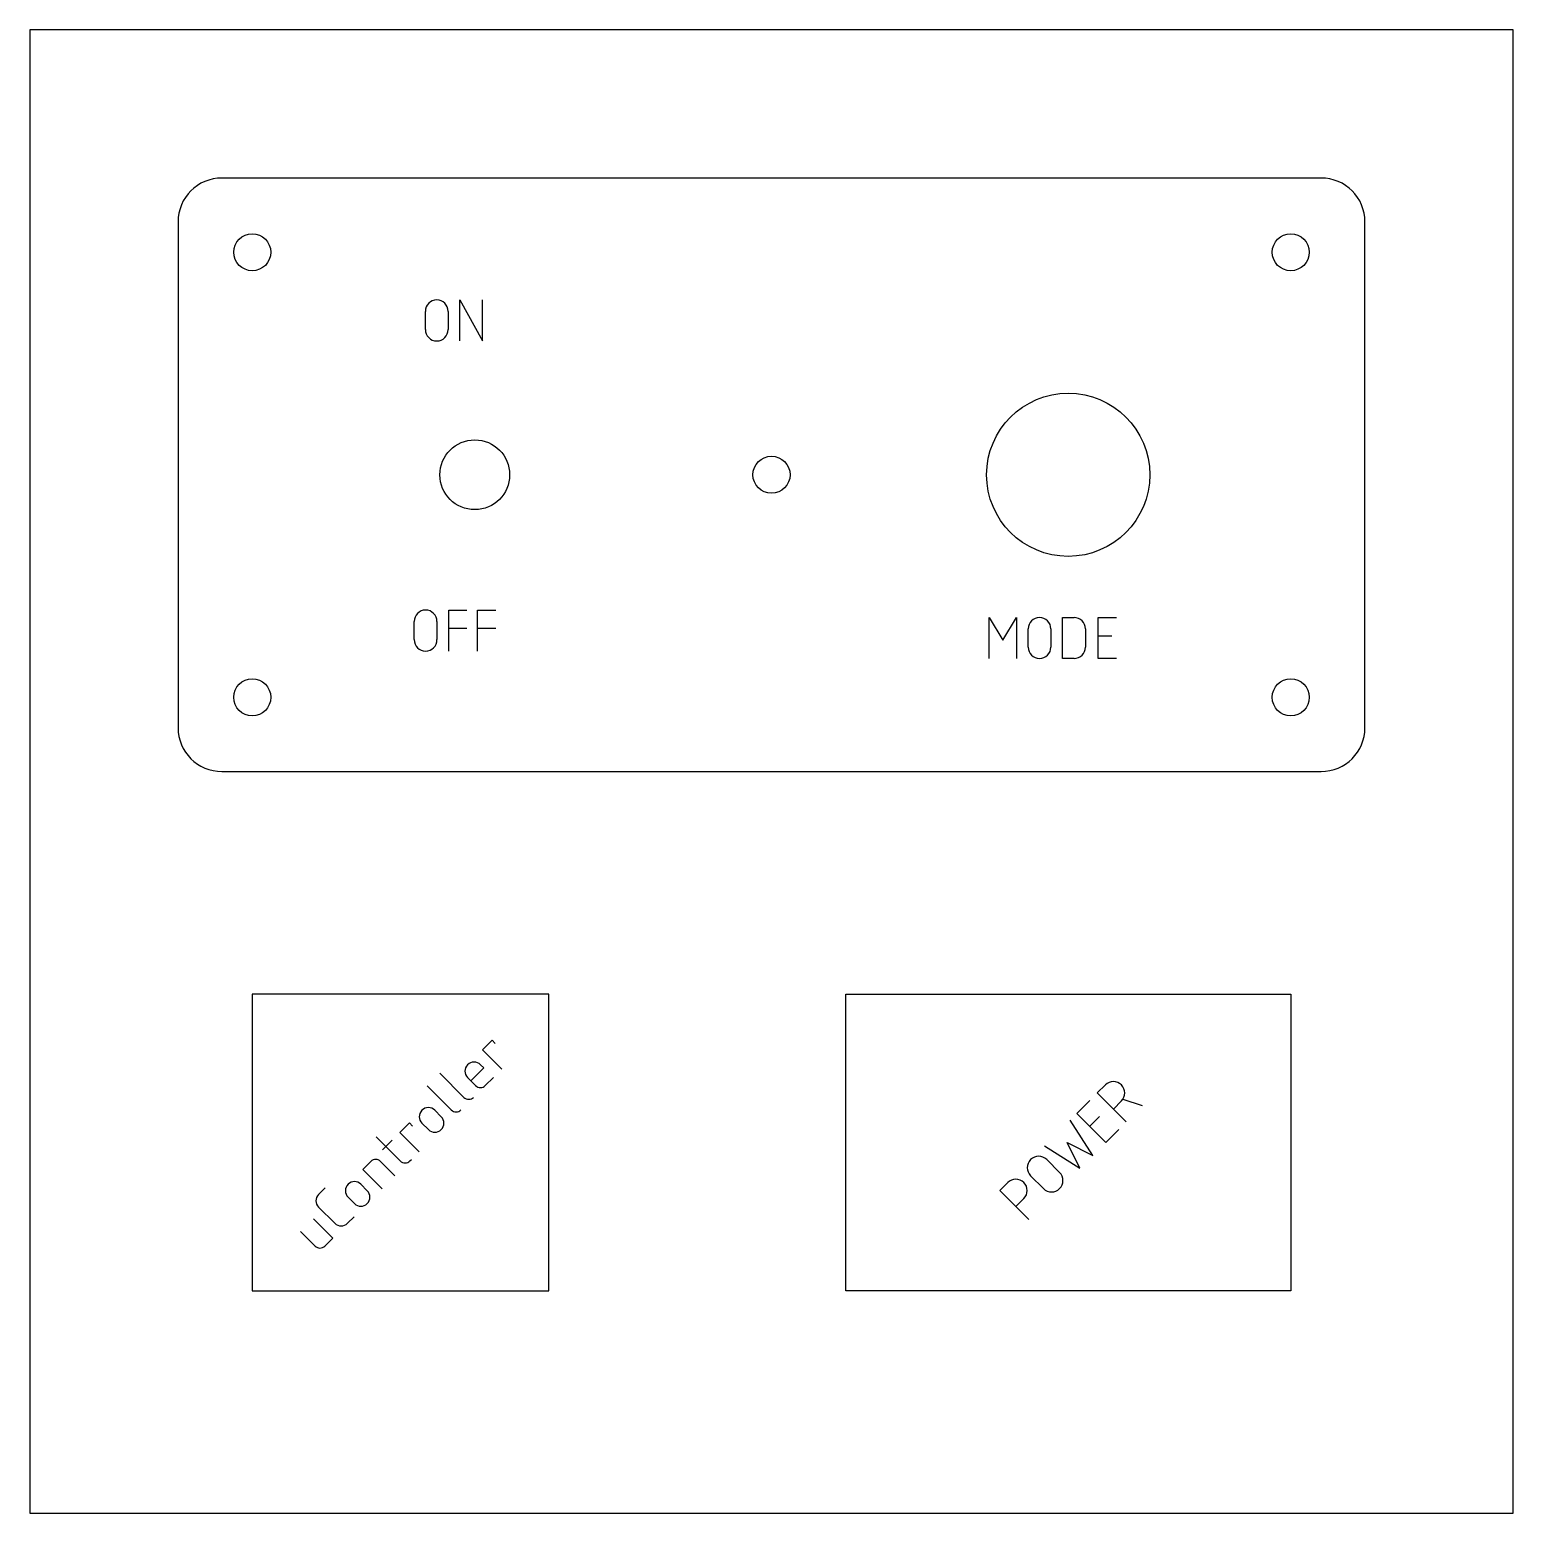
# Model space of a CAD drawing. Extents: x 0 to 10, y 0 to 10.
import ezdxf

# ---------------------------------------------------------------- set-up
doc = ezdxf.new("R2010")
doc.units = 0
doc.layers.add('20', color=253, linetype='CONTINUOUS')
doc.layers.add('49', color=6, linetype='CONTINUOUS')

msp = doc.modelspace()

# ---------------------------------------------------------------- linework, layer by layer
at = {"layer": '20'}
for p, q in [((8.704724, 9), (1.295276, 9)), ((1, 8.704724), (1, 5.295276)), ((9, 5.295276), (9, 8.704724)), ((2.667, 7.978667), (2.667, 8.101333)), ((2.820333, 8.101333), (2.820333, 7.978667)), ((2.8995, 7.902), (2.8995, 8.178)), ((2.8995, 8.178), (3.052833, 7.902)), ((3.052833, 7.902), (3.052833, 8.178)), ((2.592, 5.888667), (2.592, 6.011333)), ((2.745333, 6.011333), (2.745333, 5.888667)), ((2.824389, 5.812), (2.824389, 6.088)), ((2.824389, 6.088), (2.947055, 6.088)), ((3.019389, 5.812), (3.019389, 6.088)), ((3.019389, 6.088), (3.142055, 6.088)), ((6.467, 5.762), (6.467, 6.038)), ((6.467, 6.038), (6.559, 5.884667)), ((6.559, 5.884667), (6.651, 6.038)), ((6.651, 6.038), (6.651, 5.762)), ((6.962333, 5.762), (6.962333, 6.038)), ((6.962333, 6.038), (7.039, 6.038)), ((7.202222, 5.762), (7.202222, 6.038)), ((7.202222, 6.038), (7.324889, 6.038)), ((2.824389, 5.965333), (2.947055, 5.965333)), ((3.019389, 5.965333), (3.142055, 5.965333)), ((6.729833, 5.838667), (6.729833, 5.961333)), ((6.883167, 5.961333), (6.883167, 5.838667)), ((7.115666, 5.961333), (7.115666, 5.838667)), ((7.202222, 5.915333), (7.294222, 5.915333)), ((7.039, 5.762), (6.962333, 5.762)), ((7.324889, 5.762), (7.202222, 5.762)), ((1.295276, 5), (8.704724, 5))]:
    msp.add_line(p, q, dxfattribs=at)
for centre, radius in [((1.5, 8.5), 0.125), ((8.5, 8.5), 0.125), ((7, 7), 0.55), ((3, 7), 0.235), ((5, 7), 0.125), ((1.5, 5.5), 0.125), ((8.5, 5.5), 0.125)]:
    msp.add_circle(centre, radius, dxfattribs=at)
for centre, radius, start, end in [((1.295276, 8.704724), 0.295276, 90, 180), ((8.704724, 8.704724), 0.295276, 0, 90), ((2.743667, 8.101333), 0.076667, 0, 180), ((2.743667, 7.978667), 0.076667, 180, 0), ((2.668667, 6.011333), 0.076667, 0, 180), ((6.8065, 5.961333), 0.076667, 0, 180), ((7.039, 5.961333), 0.076667, 0, 90), ((2.668667, 5.888667), 0.076667, 180, 0), ((6.8065, 5.838667), 0.076667, 180, 0), ((7.039, 5.838667), 0.076667, 270, 0), ((1.295276, 5.295276), 0.295276, 180, 270), ((8.704724, 5.295276), 0.295276, 270, 0)]:
    msp.add_arc(centre, radius, start, end, dxfattribs=at)
at = {"layer": '49'}
for p, q in [((10, 10), (0, 10)), ((0, 10), (0, 0)), ((10, 0), (10, 10)), ((1.5, 3.5), (1.5, 1.5)), ((3.5, 3.5), (1.5, 3.5)), ((3.5, 1.5), (3.5, 3.5)), ((5.5, 1.5), (5.5, 3.5)), ((5.5, 3.5), (8.5, 3.5)), ((8.5, 3.5), (8.5, 1.5)), ((3.051315, 3.123501), (3.116369, 3.188555)), ((3.181423, 2.993394), (3.051315, 3.123501)), ((3.116369, 3.188555), (3.138054, 3.16687)), ((3.060107, 3.002185), (2.973369, 2.915447)), ((3.038423, 3.02387), (3.060107, 3.002185)), ((2.764183, 2.966477), (2.926818, 2.803842)), ((3.005896, 2.88292), (2.951684, 2.937132)), ((3.125161, 2.937132), (3.070949, 2.88292)), ((2.67933, 2.881624), (2.841965, 2.718989)), ((7.196058, 2.833351), (7.250269, 2.887563)), ((7.391219, 2.63819), (7.196058, 2.833351)), ((2.730832, 2.716279), (2.774201, 2.67291)), ((7.058262, 2.695555), (7.145, 2.782294)), ((7.358692, 2.77914), (7.304481, 2.724928)), ((7.499642, 2.746613), (7.369535, 2.789982)), ((2.49447, 2.566655), (2.559523, 2.631709)), ((2.559523, 2.631709), (2.581208, 2.610025)), ((2.687462, 2.586171), (2.644093, 2.629541)), ((7.165467, 2.412438), (7.013675, 2.650969)), ((7.253423, 2.500394), (7.058262, 2.695555)), ((7.145, 2.608817), (7.210054, 2.673871)), ((2.335088, 2.537381), (2.497722, 2.374747)), ((2.378457, 2.450643), (2.443511, 2.515697)), ((2.624577, 2.436548), (2.49447, 2.566655)), ((7.340162, 2.587132), (7.253423, 2.500394)), ((6.840198, 2.477492), (7.078729, 2.3257)), ((7.078729, 2.3257), (6.991991, 2.499176)), ((6.991991, 2.499176), (7.165467, 2.412438)), ((2.245404, 2.317589), (2.299615, 2.371801)), ((2.375511, 2.187482), (2.245404, 2.317589)), ((2.364669, 2.371801), (2.46225, 2.27422)), ((2.562776, 2.374747), (2.573619, 2.385589)), ((6.855048, 2.383918), (6.941786, 2.29718)), ((2.232322, 2.21777), (2.275691, 2.1744)), ((6.538225, 2.175518), (6.592436, 2.22973)), ((6.833363, 2.188757), (6.746625, 2.275495)), ((1.947759, 2.150053), (1.991128, 2.193422)), ((2.188953, 2.087662), (2.145584, 2.131031)), ((6.733386, 1.980357), (6.538225, 2.175518)), ((6.700859, 2.121307), (6.646648, 2.067095)), ((2.056182, 1.954891), (1.947759, 2.063314)), ((2.043289, 1.85526), (1.913182, 1.985367)), ((2.18629, 1.99826), (2.14292, 1.954891)), ((1.826443, 1.898629), (1.924024, 1.801048)), ((1.989078, 1.801048), (2.043289, 1.85526)), ((1.5, 1.5), (3.5, 1.5)), ((8.5, 1.5), (5.5, 1.5)), ((0, 0), (10, 0))]:
    msp.add_line(p, q, dxfattribs=at)
for centre, radius, start, end in [((2.995053, 2.980501), 0.061333, 45, 225), ((7.304481, 2.833351), 0.076667, 315, 135), ((2.959344, 2.836369), 0.046, 224.999946, 315.000054), ((3.038422, 2.915447), 0.046, 225.000162, 315.000054), ((2.687462, 2.67291), 0.061333, 45, 225), ((2.874492, 2.751516), 0.046, 224.999946, 315.000054), ((2.730831, 2.629541), 0.061333, 225.000284, 44.999878), ((6.800836, 2.329707), 0.076667, 45.000032, 224.999968), ((2.332142, 2.339274), 0.046, 44.999891, 135.000109), ((2.530249, 2.407274), 0.046, 224.999946, 315.000054), ((2.188953, 2.1744), 0.061333, 45, 225), ((6.646648, 2.175518), 0.076667, 315, 135), ((6.887575, 2.242968), 0.076667, 225, 45), ((1.991128, 2.106683), 0.061334, 135.000163, 225), ((2.232322, 2.131031), 0.061333, 225.000284, 44.999878), ((2.099551, 1.99826), 0.061333, 225.000122, 315.000041), ((1.956551, 1.833575), 0.046, 224.999946, 315.000054)]:
    msp.add_arc(centre, radius, start, end, dxfattribs=at)

doc.saveas('drawing.dxf')
